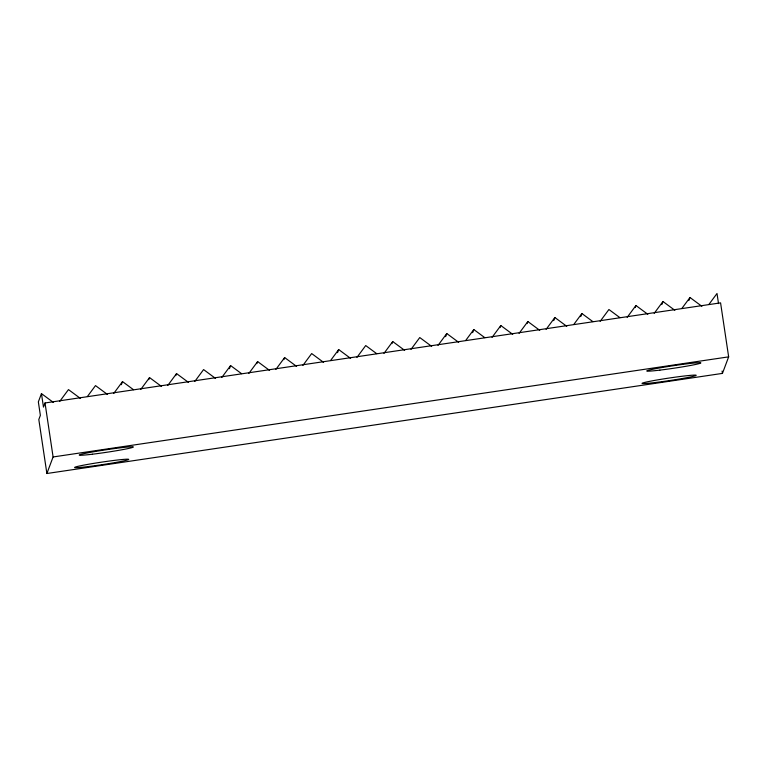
<?xml version="1.0" encoding="UTF-8"?>
<svg xmlns="http://www.w3.org/2000/svg" width="767" height="767" viewBox="0 0 767 767"><rect width="100%" height="100%" fill="white"/><g stroke="black" fill="none" stroke-linecap="round" stroke-linejoin="round"><path stroke-width="1.15" d="M41.456 393.605L38.35 401.879L40.363 415.378L38.82 419.511L46.883 473.507L722.447 373.395L728.65 356.856L720.577 302.86L45.023 402.972L43.47 407.104L41.456 393.605L53.326 402.397M46.883 473.507L53.096 456.959L45.023 402.972M121.359 384.698L122.519 381.592L133.477 389.713M148.769 379.655L149.546 377.585L161.415 386.376M175.787 375.648L176.563 373.587L188.442 382.378M229.448 368.678L230.608 365.571L241.567 373.692M256.859 363.635L257.635 361.573L269.505 370.365M283.876 359.637L284.653 357.566L296.532 366.358M337.538 352.657L338.698 349.56L350.577 358.352M391.966 343.616L392.742 341.545L404.621 350.337M445.627 336.646L446.787 333.54L458.666 342.331M472.645 332.638L473.814 329.532L484.773 337.653M500.055 327.595L500.832 325.534L512.711 334.326M527.082 323.597L527.859 321.526L539.728 330.318M553.716 320.625L554.877 317.519L566.755 326.311M580.734 316.618L581.904 313.521L592.862 321.632M635.172 307.577L635.948 305.506L647.818 314.297M661.806 304.604L662.966 301.508L674.845 310.299M688.824 300.606L689.993 297.5L701.863 306.292M59.682 401.457L68.474 389.598L80.353 398.389M87.38 396.539L95.501 385.6L107.37 394.391M113.727 393.442L122.519 381.592M140.754 389.444L149.546 377.585M167.772 385.437L176.563 373.587M194.799 381.429L203.591 369.579L215.46 378.371M221.816 377.431L230.608 365.571M248.844 373.424L257.635 361.573M275.861 369.416L284.653 357.566M302.888 365.418L311.68 353.558L323.549 362.35M330.587 360.5L338.698 349.56M356.933 357.403L365.725 345.553L376.683 353.664M383.951 353.405L392.742 341.545M410.978 349.397L419.77 337.547L431.639 346.339M437.995 345.39L446.787 333.54M465.694 340.481L473.814 329.532M492.04 337.384L500.832 325.534M519.067 333.377L527.859 321.526M546.085 329.379L554.877 317.519M573.783 324.46L581.904 313.521M600.13 321.363L608.921 309.513L619.88 317.624M627.157 317.365L635.948 305.506M654.174 313.358L662.966 301.508M681.873 308.439L689.993 297.5M708.9 304.441L717.011 293.493L718.526 303.617M53.096 456.959L728.65 356.856M722.092 371.046L722.447 373.395M92.404 454.217A27.324 1.285 -8.5 0 0 133.381 447.017A27.324 1.285 -8.5 0 0 93.296 451.83A27.324 1.285 -8.5 0 0 92.404 454.217M87.745 466.624A27.324 1.285 -8.5 0 0 128.731 459.423A27.324 1.285 -8.5 0 0 88.646 464.236A27.324 1.285 -8.5 0 0 87.745 466.624M655.219 382.532A27.324 1.285 -8.5 0 0 696.196 375.331A27.324 1.285 -8.5 0 0 656.111 380.144A27.324 1.285 -8.5 0 0 655.219 382.532M659.869 370.125A27.324 1.285 -8.5 0 0 700.856 362.925A27.324 1.285 -8.5 0 0 660.771 367.738A27.324 1.285 -8.5 0 0 659.869 370.125"/></g></svg>
